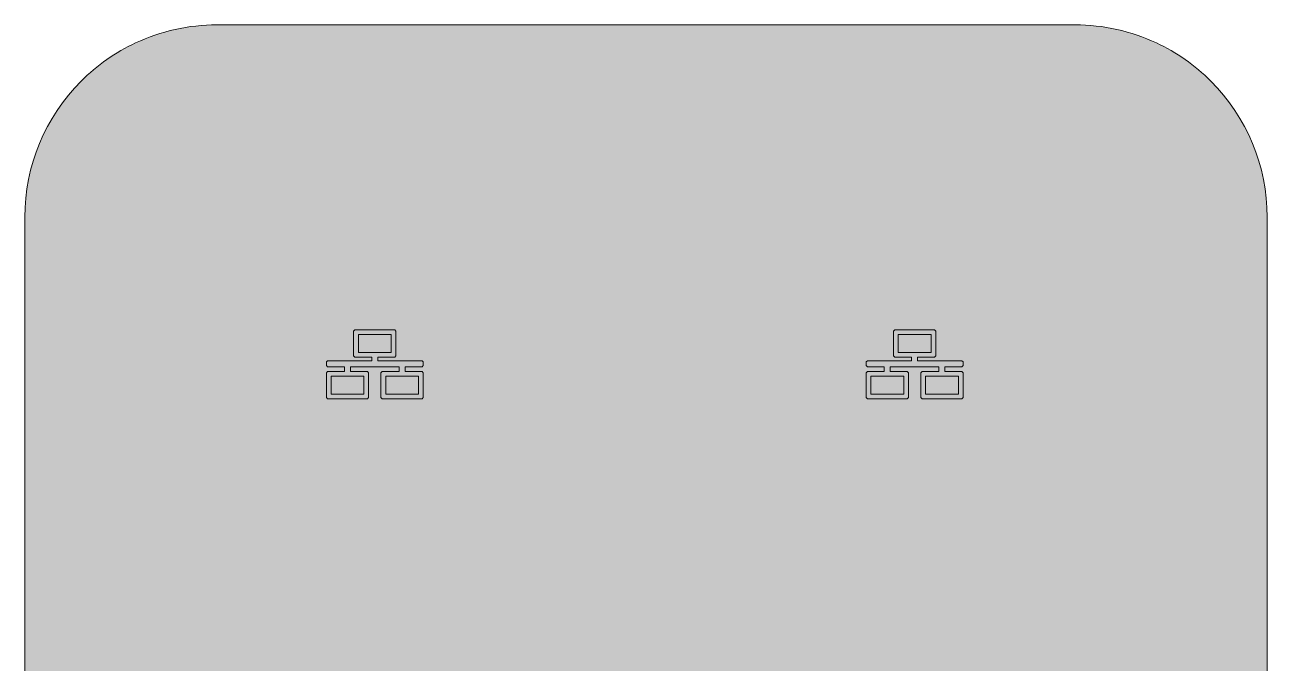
# Model space of a CAD drawing. Header units: inches. Extents: x -23.1 to -13.5, y -10.6 to -0.2.
# Drawn here: x -23.09 to -13.51, y -5.09 to -0.16 of the extents above; entities that cross this region are included whole.
import ezdxf

# ---------------------------------------------------------------- set-up
doc = ezdxf.new("R2010")
doc.units = ezdxf.units.IN
doc.header["$MEASUREMENT"] = 0
doc.layers.add('_U+56FE_U+5C42 1', color=7, linetype='Continuous')

msp = doc.modelspace()

# ---------------------------------------------------------------- hatches: boundary and pattern name
at = {"layer": '_U+56FE_U+5C42 1', "true_color": 0x191919}
h = msp.add_hatch(color=250, dxfattribs=at)
edge = h.paths.add_edge_path()
edge.add_spline(control_points=[(-13.9433, -0.5961), (-14.0664, -0.4729), (-14.2089, -0.3736), (-14.3637, -0.3012), (-14.5582, -0.2102), (-14.772, -0.1617), (-14.9908, -0.1617), (-14.9908, -0.1617), (-15.7216, -0.1617), (-15.7216, -0.1617), (-15.7216, -0.1617), (-17.0796, -0.1617), (-17.0796, -0.1617), (-17.0796, -0.1617), (-18.2994, -0.1617), (-18.2994, -0.1617), (-18.2994, -0.1617), (-19.5835, -0.1617), (-19.5835, -0.1617), (-19.5835, -0.1617), (-20.8771, -0.1617), (-20.8771, -0.1617), (-20.8771, -0.1617), (-21.6079, -0.1617), (-21.6079, -0.1617), (-21.8267, -0.1617), (-22.0405, -0.2102), (-22.2351, -0.3012), (-22.3898, -0.3736), (-22.5324, -0.4729), (-22.6555, -0.5961), (-22.9333, -0.8742), (-23.0894, -1.2514), (-23.0894, -1.6447), (-23.0894, -1.6447), (-23.0894, -9.1587), (-23.0894, -9.1587), (-23.0894, -9.552), (-22.9333, -9.9292), (-22.6555, -10.2073), (-22.5324, -10.3306), (-22.3898, -10.4299), (-22.2351, -10.5022), (-22.0405, -10.5932), (-21.8267, -10.6417), (-21.6079, -10.6417), (-21.6079, -10.6417), (-20.8771, -10.6417), (-20.8771, -10.6417), (-20.8771, -10.6417), (-19.5835, -10.6417), (-19.5835, -10.6417), (-19.5835, -10.6417), (-18.2994, -10.6417), (-18.2994, -10.6417), (-18.2994, -10.6417), (-17.0796, -10.6417), (-17.0796, -10.6417), (-17.0796, -10.6417), (-15.7216, -10.6417), (-15.7216, -10.6417), (-15.7216, -10.6417), (-14.9908, -10.6417), (-14.9908, -10.6417), (-14.772, -10.6417), (-14.5582, -10.5932), (-14.3637, -10.5023), (-14.2089, -10.4299), (-14.0664, -10.3306), (-13.9433, -10.2073), (-13.6654, -9.9292), (-13.5094, -9.552), (-13.5094, -9.1587), (-13.5094, -9.1587), (-13.5094, -1.6447), (-13.5094, -1.6447), (-13.5094, -1.2514), (-13.6654, -0.8742), (-13.9433, -0.5961)], knot_values=[0, 0, 0, 0, 1, 1, 1, 2, 2, 2, 3, 3, 3, 4, 4, 4, 5, 5, 5, 6, 6, 6, 7, 7, 7, 8, 8, 8, 9, 9, 9, 10, 10, 10, 11, 11, 11, 12, 12, 12, 13, 13, 13, 14, 14, 14, 15, 15, 15, 16, 16, 16, 17, 17, 17, 18, 18, 18, 19, 19, 19, 20, 20, 20, 21, 21, 21, 22, 22, 22, 23, 23, 23, 24, 24, 24, 25, 25, 25, 26, 26, 26, 26], degree=3, periodic=1)
at = {"layer": '_U+56FE_U+5C42 1', "true_color": 0x000000}
h = msp.add_hatch(color=18, dxfattribs=at)
h.paths.add_polyline_path([(-20.0266, -2.8356), (-20.1567, -2.8356), (-20.1567, -2.7988), (-20.0266, -2.7988), (-20.0168, -2.7889), (-20.0168, -2.7622), (-20.0266, -2.7524), (-20.1798, -2.7524), (-20.3674, -2.7524), (-20.3674, -2.7261), (-20.2373, -2.7261), (-20.2274, -2.7163), (-20.2274, -2.5242), (-20.2373, -2.5143), (-20.3906, -2.5143), (-20.5438, -2.5143), (-20.5537, -2.5242), (-20.5537, -2.7163), (-20.5438, -2.7261), (-20.4137, -2.7261), (-20.4137, -2.7524), (-20.6013, -2.7524), (-20.7545, -2.7524), (-20.7644, -2.7622), (-20.7644, -2.7889), (-20.7545, -2.7988), (-20.6245, -2.7988), (-20.6245, -2.8356), (-20.7545, -2.8356), (-20.7644, -2.8455), (-20.7644, -3.0376), (-20.7545, -3.0475), (-20.6013, -3.0475), (-20.448, -3.0475), (-20.4382, -3.0376), (-20.4382, -2.8455), (-20.448, -2.8356), (-20.5781, -2.8356), (-20.5781, -2.7988), (-20.3906, -2.7988), (-20.203, -2.7988), (-20.203, -2.8356), (-20.3331, -2.8356), (-20.343, -2.8455), (-20.343, -3.0376), (-20.3331, -3.0475), (-20.1798, -3.0475), (-20.0266, -3.0475), (-20.0167, -3.0376), (-20.0167, -2.8455)])
h.paths.add_polyline_path([(-20.4746, -2.8722), (-20.4746, -3.011), (-20.6013, -3.011), (-20.7279, -3.011), (-20.7279, -2.8722), (-20.6013, -2.8722)])
h.paths.add_polyline_path([(-20.5172, -2.6896), (-20.5172, -2.5508), (-20.3906, -2.5508), (-20.2639, -2.5508), (-20.2639, -2.6896), (-20.3906, -2.6896)])
h.paths.add_polyline_path([(-20.0532, -3.011), (-20.1798, -3.011), (-20.3065, -3.011), (-20.3065, -2.8722), (-20.1798, -2.8722), (-20.0532, -2.8722)])
h = msp.add_hatch(color=18, dxfattribs=at)
h.paths.add_polyline_path([(-15.8638, -2.8356), (-15.9939, -2.8356), (-15.9939, -2.7988), (-15.8639, -2.7988), (-15.854, -2.7889), (-15.854, -2.7622), (-15.8639, -2.7524), (-16.0171, -2.7524), (-16.2046, -2.7524), (-16.2046, -2.7261), (-16.0745, -2.7261), (-16.0647, -2.7163), (-16.0647, -2.5242), (-16.0745, -2.5143), (-16.2278, -2.5143), (-16.381, -2.5143), (-16.3909, -2.5242), (-16.3909, -2.7163), (-16.381, -2.7261), (-16.251, -2.7261), (-16.251, -2.7524), (-16.4385, -2.7524), (-16.5917, -2.7524), (-16.6016, -2.7622), (-16.6016, -2.7889), (-16.5917, -2.7988), (-16.4617, -2.7988), (-16.4617, -2.8356), (-16.5917, -2.8356), (-16.6016, -2.8455), (-16.6016, -3.0376), (-16.5917, -3.0475), (-16.4385, -3.0475), (-16.2852, -3.0475), (-16.2754, -3.0376), (-16.2754, -2.8455), (-16.2852, -2.8356), (-16.4153, -2.8356), (-16.4153, -2.7988), (-16.2278, -2.7988), (-16.0402, -2.7988), (-16.0402, -2.8356), (-16.1703, -2.8356), (-16.1802, -2.8455), (-16.1802, -3.0376), (-16.1703, -3.0475), (-16.0171, -3.0475), (-15.8638, -3.0475), (-15.8539, -3.0376), (-15.8539, -2.8455)])
h.paths.add_polyline_path([(-16.3119, -2.8722), (-16.3119, -3.011), (-16.4385, -3.011), (-16.5651, -3.011), (-16.5651, -2.8722), (-16.4385, -2.8722)])
h.paths.add_polyline_path([(-16.3544, -2.6896), (-16.3544, -2.5508), (-16.2278, -2.5508), (-16.1012, -2.5508), (-16.1012, -2.6896), (-16.2278, -2.6896)])
h.paths.add_polyline_path([(-15.8904, -3.011), (-16.0171, -3.011), (-16.1437, -3.011), (-16.1437, -2.8722), (-16.0171, -2.8722), (-15.8904, -2.8722)])

# ---------------------------------------------------------------- linework, layer by layer
at = {"layer": '_U+56FE_U+5C42 1', "lineweight": 0}
for points in [[(-20.0266, -2.8356), (-20.1567, -2.8356), (-20.1567, -2.7988), (-20.0266, -2.7988), (-20.0168, -2.7889), (-20.0168, -2.7622), (-20.0266, -2.7524), (-20.1798, -2.7524), (-20.3674, -2.7524), (-20.3674, -2.7261), (-20.2373, -2.7261), (-20.2274, -2.7163), (-20.2274, -2.5242), (-20.2373, -2.5143), (-20.3906, -2.5143), (-20.5438, -2.5143), (-20.5537, -2.5242), (-20.5537, -2.7163), (-20.5438, -2.7261), (-20.4137, -2.7261), (-20.4137, -2.7524), (-20.6013, -2.7524), (-20.7545, -2.7524), (-20.7644, -2.7622), (-20.7644, -2.7889), (-20.7545, -2.7988), (-20.6245, -2.7988), (-20.6245, -2.8356), (-20.7545, -2.8356), (-20.7644, -2.8455), (-20.7644, -3.0376), (-20.7545, -3.0475), (-20.6013, -3.0475), (-20.448, -3.0475), (-20.4382, -3.0376), (-20.4382, -2.8455), (-20.448, -2.8356), (-20.5781, -2.8356), (-20.5781, -2.7988), (-20.3906, -2.7988), (-20.203, -2.7988), (-20.203, -2.8356), (-20.3331, -2.8356), (-20.343, -2.8455), (-20.343, -3.0376), (-20.3331, -3.0475), (-20.1798, -3.0475), (-20.0266, -3.0475), (-20.0167, -3.0376), (-20.0167, -2.8455), (-20.0266, -2.8356)], [(-20.5172, -2.6896), (-20.5172, -2.5508), (-20.3906, -2.5508), (-20.2639, -2.5508), (-20.2639, -2.6896), (-20.3906, -2.6896), (-20.5172, -2.6896)], [(-15.8638, -2.8356), (-15.9939, -2.8356), (-15.9939, -2.7988), (-15.8639, -2.7988), (-15.854, -2.7889), (-15.854, -2.7622), (-15.8639, -2.7524), (-16.0171, -2.7524), (-16.2046, -2.7524), (-16.2046, -2.7261), (-16.0745, -2.7261), (-16.0647, -2.7163), (-16.0647, -2.5242), (-16.0745, -2.5143), (-16.2278, -2.5143), (-16.381, -2.5143), (-16.3909, -2.5242), (-16.3909, -2.7163), (-16.381, -2.7261), (-16.251, -2.7261), (-16.251, -2.7524), (-16.4385, -2.7524), (-16.5917, -2.7524), (-16.6016, -2.7622), (-16.6016, -2.7889), (-16.5917, -2.7988), (-16.4617, -2.7988), (-16.4617, -2.8356), (-16.5917, -2.8356), (-16.6016, -2.8455), (-16.6016, -3.0376), (-16.5917, -3.0475), (-16.4385, -3.0475), (-16.2852, -3.0475), (-16.2754, -3.0376), (-16.2754, -2.8455), (-16.2852, -2.8356), (-16.4153, -2.8356), (-16.4153, -2.7988), (-16.2278, -2.7988), (-16.0402, -2.7988), (-16.0402, -2.8356), (-16.1703, -2.8356), (-16.1802, -2.8455), (-16.1802, -3.0376), (-16.1703, -3.0475), (-16.0171, -3.0475), (-15.8638, -3.0475), (-15.8539, -3.0376), (-15.8539, -2.8455), (-15.8638, -2.8356)], [(-16.3544, -2.6896), (-16.3544, -2.5508), (-16.2278, -2.5508), (-16.1012, -2.5508), (-16.1012, -2.6896), (-16.2278, -2.6896), (-16.3544, -2.6896)], [(-20.4746, -2.8722), (-20.4746, -3.011), (-20.6013, -3.011), (-20.7279, -3.011), (-20.7279, -2.8722), (-20.6013, -2.8722), (-20.4746, -2.8722)], [(-20.0532, -3.011), (-20.1798, -3.011), (-20.3065, -3.011), (-20.3065, -2.8722), (-20.1798, -2.8722), (-20.0532, -2.8722), (-20.0532, -3.011)], [(-16.3119, -2.8722), (-16.3119, -3.011), (-16.4385, -3.011), (-16.5651, -3.011), (-16.5651, -2.8722), (-16.4385, -2.8722), (-16.3119, -2.8722)], [(-15.8904, -3.011), (-16.0171, -3.011), (-16.1437, -3.011), (-16.1437, -2.8722), (-16.0171, -2.8722), (-15.8904, -2.8722), (-15.8904, -3.011)]]:
    msp.add_lwpolyline(points, dxfattribs=at)
msp.add_open_spline([(-13.9433, -0.5961), (-14.0664, -0.4729), (-14.2089, -0.3736), (-14.3637, -0.3012), (-14.5582, -0.2102), (-14.772, -0.1617), (-14.9908, -0.1617), (-14.9908, -0.1617), (-15.7216, -0.1617), (-15.7216, -0.1617), (-15.7216, -0.1617), (-17.0796, -0.1617), (-17.0796, -0.1617), (-17.0796, -0.1617), (-18.2994, -0.1617), (-18.2994, -0.1617), (-18.2994, -0.1617), (-19.5835, -0.1617), (-19.5835, -0.1617), (-19.5835, -0.1617), (-20.8771, -0.1617), (-20.8771, -0.1617), (-20.8771, -0.1617), (-21.6079, -0.1617), (-21.6079, -0.1617), (-21.8267, -0.1617), (-22.0405, -0.2102), (-22.2351, -0.3012), (-22.3898, -0.3736), (-22.5324, -0.4729), (-22.6555, -0.5961), (-22.9333, -0.8742), (-23.0894, -1.2514), (-23.0894, -1.6447), (-23.0894, -1.6447), (-23.0894, -9.1587), (-23.0894, -9.1587), (-23.0894, -9.552), (-22.9333, -9.9292), (-22.6555, -10.2073), (-22.5324, -10.3306), (-22.3898, -10.4299), (-22.2351, -10.5022), (-22.0405, -10.5932), (-21.8267, -10.6417), (-21.6079, -10.6417), (-21.6079, -10.6417), (-20.8771, -10.6417), (-20.8771, -10.6417), (-20.8771, -10.6417), (-19.5835, -10.6417), (-19.5835, -10.6417), (-19.5835, -10.6417), (-18.2994, -10.6417), (-18.2994, -10.6417), (-18.2994, -10.6417), (-17.0796, -10.6417), (-17.0796, -10.6417), (-17.0796, -10.6417), (-15.7216, -10.6417), (-15.7216, -10.6417), (-15.7216, -10.6417), (-14.9908, -10.6417), (-14.9908, -10.6417), (-14.772, -10.6417), (-14.5582, -10.5932), (-14.3637, -10.5023), (-14.2089, -10.4299), (-14.0664, -10.3306), (-13.9433, -10.2073), (-13.6654, -9.9292), (-13.5094, -9.552), (-13.5094, -9.1587), (-13.5094, -9.1587), (-13.5094, -1.6447), (-13.5094, -1.6447), (-13.5094, -1.2514), (-13.6654, -0.8742), (-13.9433, -0.5961)], degree=3, knots=[0, 0, 0, 0, 1, 1, 1, 2, 2, 2, 3, 3, 3, 4, 4, 4, 5, 5, 5, 6, 6, 6, 7, 7, 7, 8, 8, 8, 9, 9, 9, 10, 10, 10, 11, 11, 11, 12, 12, 12, 13, 13, 13, 14, 14, 14, 15, 15, 15, 16, 16, 16, 17, 17, 17, 18, 18, 18, 19, 19, 19, 20, 20, 20, 21, 21, 21, 22, 22, 22, 23, 23, 23, 24, 24, 24, 25, 25, 25, 26, 26, 26, 26], dxfattribs=at)

doc.saveas('drawing.dxf')
